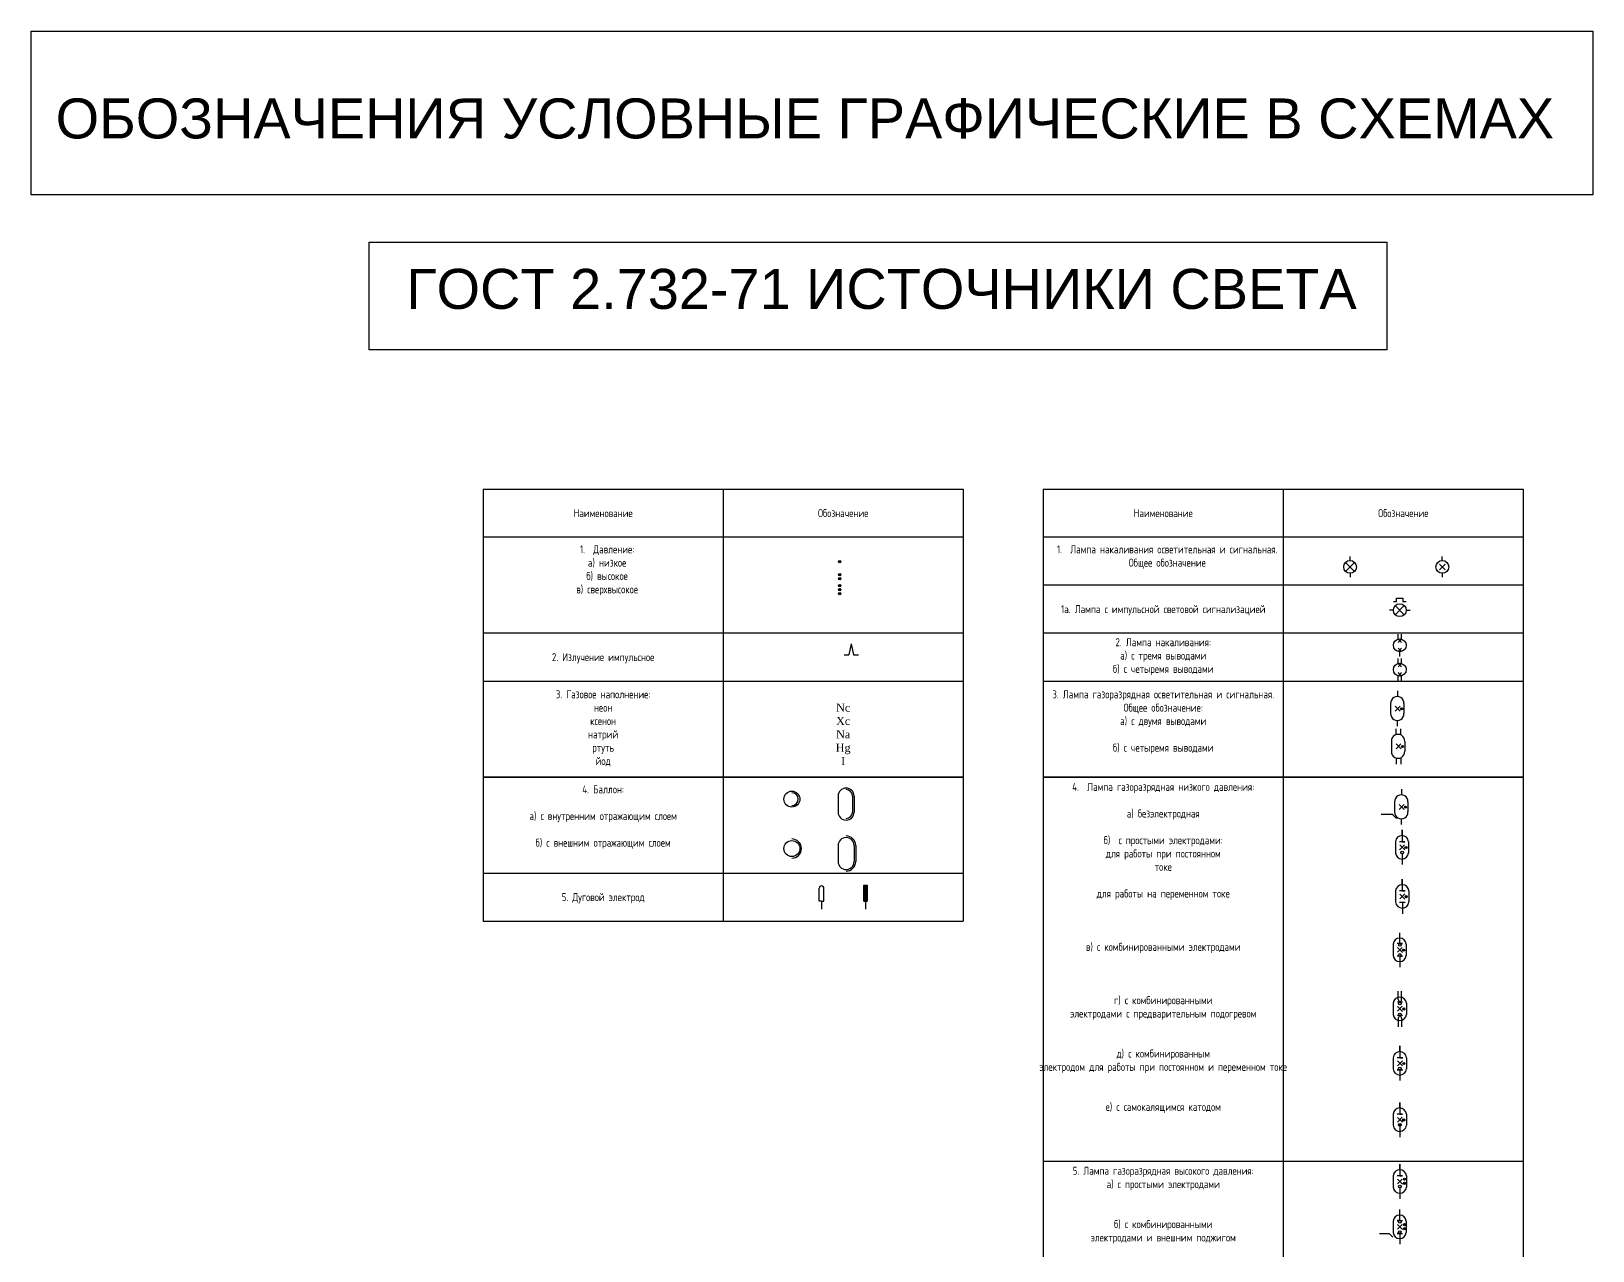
# Model space of a CAD drawing. Header units: millimetres. Extents: x 1912 to 3443, y 11 to 2353.
# Drawn here: x 1912 to 2888, y 1591 to 2353 of the extents above; entities that cross this region are included whole.
import ezdxf

# ---------------------------------------------------------------- set-up
doc = ezdxf.new("R2010")
doc.units = ezdxf.units.MM
doc.styles.get("Standard").update_dxf_attribs({"font": 'arial.ttf'})
pattern_1 = [(0, (0, -18.579), (0, 6.985), [5.08, -1.905]), (90, (0, -18.579), (-6.985, 4e-16), [5.08, -1.905])]

msp = doc.modelspace()

# ---------------------------------------------------------------- hatches: boundary and pattern name
at = {"true_color": 0x000000}
h = msp.add_hatch(color=18, dxfattribs=at)
h.dxf.hatch_style = 1
h.paths.add_polyline_path([(2418.25, 2021.76, 1), (2416.75, 2021.76, 1)])
h = msp.add_hatch()
h.set_pattern_fill('ANGLE', color=256)
h.set_pattern_definition([(0, (-683.602, -0.808), (0, 6.985), [5.08, -1.905]), (90, (-683.602, -0.808), (-6.985, 4e-16), [5.08, -1.905])])
h.paths.add_polyline_path([(2411.65, 2011.74, -0.010761), (2411.78, 2011.51), (2412.04, 2011.51, 0.584546)])
h.paths.add_polyline_path([(2411.78, 2011.51, 0.010761), (2411.65, 2011.74, 0.262191), (2411.52, 2011.51, 0.267949), (2411.65, 2011.29)])
h.paths.add_polyline_path([(2411.78, 2011.51), (2411.65, 2011.29, 0.262191), (2411.91, 2011.29, 0.010761)])
h.paths.add_polyline_path([(2412.04, 2011.51), (2411.78, 2011.51, -0.010761), (2411.91, 2011.29, 0.273724)])
h = msp.add_hatch(color=18, dxfattribs=at)
h.dxf.hatch_style = 1
h.paths.add_polyline_path([(2418.25, 2013.51, 1), (2416.75, 2013.51, 1)])
h = msp.add_hatch(color=18, dxfattribs=at)
h.dxf.hatch_style = 1
h.paths.add_polyline_path([(2418.25, 2011.01, 1), (2416.75, 2011.01, 1)])
h = msp.add_hatch(color=18, dxfattribs=at)
h.dxf.hatch_style = 1
h.paths.add_polyline_path([(2418.25, 2006.76, 1), (2416.75, 2006.76, 1)])
h = msp.add_hatch(color=18, dxfattribs=at)
h.dxf.hatch_style = 1
h.paths.add_polyline_path([(2418.25, 2004.26, 1), (2416.75, 2004.26, 1)])
h = msp.add_hatch(color=18, dxfattribs=at)
h.dxf.hatch_style = 1
h.paths.add_polyline_path([(2418.25, 2001.76, 1), (2416.75, 2001.76, 1)])
h = msp.add_hatch()
h.set_pattern_fill('ANGLE', color=256)
h.set_pattern_definition([(0, (-564.516, 65.4206), (0, 6.985), [5.08, -1.905]), (90, (-564.516, 65.4206), (-6.985, 4e-16), [5.08, -1.905])])
h.paths.add_polyline_path([(2412.64, 1989.21, 1), (2412.12, 1989.21, 1)])
h = msp.add_hatch(color=18, dxfattribs=at)
h.dxf.hatch_style = 1
h.paths.add_polyline_path([(2769.26, 1929.78, 1), (2767.94, 1929.78, 1)])
h = msp.add_hatch(color=18, dxfattribs=at)
h.dxf.hatch_style = 1
h.paths.add_polyline_path([(2769.77, 1906.14, 1), (2768.46, 1906.14, 1)])
h = msp.add_hatch(color=18, dxfattribs=at)
h.dxf.hatch_style = 1
h.paths.add_polyline_path([(2771.72, 1868.29, 1), (2770.4, 1868.29, 1)])
h = msp.add_hatch(color=18, dxfattribs=at)
h.dxf.hatch_style = 1
h.paths.add_polyline_path([(2771.98, 1843.02, 1), (2770.67, 1843.02, 1)])
h = msp.add_hatch(color=18, dxfattribs=at)
h.dxf.hatch_style = 1
h.paths.add_polyline_path([(2434.62, 1819.53), (2432.62, 1819.53), (2432.62, 1809.53), (2434.62, 1809.53)])
h = msp.add_hatch(color=18, dxfattribs=at)
h.dxf.hatch_style = 1
h.paths.add_polyline_path([(2772.14, 1812.32, 1), (2770.82, 1812.32, 1)])
h = msp.add_hatch(color=18, dxfattribs=at)
h.dxf.hatch_style = 1
h.paths.add_polyline_path([(2770.53, 1778.92, 1), (2769.21, 1778.92, 1)])
h = msp.add_hatch(color=18, dxfattribs=at)
h.dxf.hatch_style = 1
h.paths.add_polyline_path([(2770.6, 1742.09, 1), (2769.28, 1742.09, 1)])
h = msp.add_hatch(color=18, dxfattribs=at)
h.dxf.hatch_style = 1
h.paths.add_polyline_path([(2770.62, 1707.99, 1), (2769.3, 1707.99, 1)])
h = msp.add_hatch()
h.set_pattern_fill('ANGLE', color=256)
h.set_pattern_definition(pattern_1)
h.paths.add_polyline_path([(2183.27, 1676.28, -0.010761), (2183.41, 1676.06), (2183.67, 1676.06, 0.584546)])
h.paths.add_polyline_path([(2183.27, 1676.28, 0.262191), (2183.15, 1676.06, 0.267949), (2183.28, 1675.83), (2183.41, 1676.06, 0.010761)])
h.paths.add_polyline_path([(2183.41, 1676.06), (2183.28, 1675.83, 0.262191), (2183.53, 1675.83, 0.010761)])
h.paths.add_polyline_path([(2183.67, 1676.06), (2183.41, 1676.06, -0.010761), (2183.53, 1675.83, 0.273724)])
h.paths.add_polyline_path([(2203.89, 1676.31, 0.13713), (2203.75, 1676.28, -0.010761), (2203.89, 1676.06)])
h.paths.add_polyline_path([(2203.75, 1676.28, 0.262191), (2203.63, 1676.06, 0.267949), (2203.76, 1675.83), (2203.89, 1676.06, 0.010761)])
h.paths.add_polyline_path([(2203.89, 1676.06), (2203.76, 1675.83, 0.262191), (2204.01, 1675.83, 0.010761)])
h.paths.add_polyline_path([(2203.89, 1676.31), (2203.89, 1676.06, -0.010761), (2204.01, 1675.83, 0.273724), (2204.15, 1676.06, 0.414214)])
h = msp.add_hatch(color=18, dxfattribs=at)
h.dxf.hatch_style = 1
h.paths.add_polyline_path([(2766.69, 1669.69), (2768.34, 1669.69, 1)])
h = msp.add_hatch(color=18, dxfattribs=at)
h.dxf.hatch_style = 1
h.paths.add_polyline_path([(2770.55, 1672.75, 1), (2769.23, 1672.75, 1)])
h = msp.add_hatch()
h.set_pattern_fill('ANGLE', color=256)
h.set_pattern_definition(pattern_1)
h.paths.add_polyline_path([(2155.27, 1643.04), (2155.01, 1643.04, -0.010761), (2155, 1642.79, 0.420531)])
h.paths.add_polyline_path([(2155, 1643.3, -0.010761), (2155.01, 1643.04), (2155.27, 1643.04, 0.420531)])
h.paths.add_polyline_path([(2155, 1643.3, 0.407924), (2154.75, 1643.04, 0.407924), (2155, 1642.79, 0.021524)])
h = msp.add_hatch(color=18, dxfattribs=at)
h.dxf.hatch_style = 1
h.paths.add_polyline_path([(2771.08, 1635.71, 1), (2769.77, 1635.71, 1)])
h = msp.add_hatch(color=18, dxfattribs=at)
h.dxf.hatch_style = 1
h.paths.add_polyline_path([(2771.08, 1633.17, 1), (2769.77, 1633.17, 1)])
h = msp.add_hatch(color=18, dxfattribs=at)
h.dxf.hatch_style = 1
h.paths.add_polyline_path([(2771.01, 1607.3, 1), (2769.7, 1607.3, 1)])
h = msp.add_hatch(color=18, dxfattribs=at)
h.dxf.hatch_style = 1
h.paths.add_polyline_path([(2771.01, 1604.76, 1), (2769.7, 1604.76, 1)])

# ---------------------------------------------------------------- linework, layer by layer
for p, q in [((2194.65, 2066.93), (2494.65, 2066.93)), ((2194.65, 2066.93), (2194.65, 1796.93)), ((2344.65, 2066.93), (2344.65, 1796.93)), ((2494.65, 2066.93), (2494.65, 1796.93)), ((2544.65, 2066.93), (2844.65, 2066.93)), ((2544.65, 2066.93), (2544.65, 866.93)), ((2694.65, 2066.93), (2694.65, 866.93)), ((2844.65, 2066.93), (2844.65, 866.93)), ((2494.65, 2036.93), (2194.65, 2036.93)), ((2844.65, 2036.93), (2544.65, 2036.93)), ((2739.23, 2021.28), (2733.57, 2015.62)), ((2739.23, 2015.62), (2733.57, 2021.28)), ((2736.4, 2022.45), (2736.4, 2024.95)), ((2795.79, 2016.68), (2792.26, 2020.22)), ((2792.26, 2016.68), (2795.79, 2020.22)), ((2794.03, 2022.45), (2794.03, 2024.95)), ((2736.4, 2014.45), (2736.4, 2011.95)), ((2794.03, 2014.45), (2794.03, 2011.95)), ((2844.65, 2006.93), (2544.65, 2006.93)), ((2763.46, 1991.39), (2760.96, 1991.39)), ((2763.46, 1996.89), (2765.46, 1996.89)), ((2764.63, 1994.22), (2770.28, 1988.57)), ((2770.28, 1994.22), (2764.63, 1988.57)), ((2765.46, 1996.89), (2765.46, 1998.89)), ((2765.46, 1998.89), (2769.46, 1998.89)), ((2769.46, 1998.89), (2769.46, 1996.89)), ((2769.46, 1996.89), (2771.46, 1996.89)), ((2771.46, 1991.39), (2773.96, 1991.39)), ((2494.65, 1976.93), (2194.65, 1976.93)), ((2844.65, 1976.93), (2544.65, 1976.93)), ((2766.42, 1973.32), (2766.42, 1976.32)), ((2767.46, 1972.28), (2766.42, 1973.32)), ((2767.46, 1972.28), (2766.42, 1971.25)), ((2767.46, 1972.28), (2768.49, 1973.32)), ((2767.46, 1972.28), (2768.49, 1971.25)), ((2768.49, 1973.32), (2768.49, 1976.32)), ((2420.18, 1963.39), (2423.18, 1963.39)), ((2424.68, 1970.39), (2423.18, 1963.39)), ((2424.68, 1970.39), (2426.18, 1963.39)), ((2426.18, 1963.39), (2429.18, 1963.39)), ((2767.46, 1966.63), (2766.42, 1967.66)), ((2767.46, 1966.63), (2766.42, 1965.59)), ((2767.46, 1966.63), (2768.49, 1967.66)), ((2767.46, 1966.63), (2768.49, 1965.59)), ((2767.46, 1962.45), (2767.46, 1965.45)), ((2766.42, 1958.1), (2766.42, 1961.1)), ((2767.46, 1957.07), (2766.42, 1958.1)), ((2767.46, 1957.07), (2766.42, 1956.03)), ((2767.46, 1951.41), (2766.42, 1952.45)), ((2767.46, 1957.07), (2768.49, 1958.1)), ((2767.46, 1957.07), (2768.49, 1956.03)), ((2767.46, 1951.41), (2768.49, 1952.45)), ((2768.49, 1958.1), (2768.49, 1961.1)), ((2194.65, 1946.93), (2494.65, 1946.93)), ((2544.65, 1946.93), (2844.65, 1946.93)), ((2767.46, 1951.41), (2766.42, 1950.38)), ((2766.42, 1947.38), (2766.42, 1950.38)), ((2767.46, 1951.41), (2768.49, 1950.38)), ((2768.49, 1947.38), (2768.49, 1950.38)), ((2761.76, 1933.05), (2761.76, 1926.81)), ((2766.01, 1940.95), (2766.01, 1937.4)), ((2770.07, 1933.05), (2770.07, 1926.81)), ((2764.6, 1928.32), (2767.7, 1931.42)), ((2764.62, 1931.49), (2767.74, 1928.37)), ((2766.01, 1918.91), (2766.01, 1922.46)), ((2765.28, 1913.6), (2765.28, 1917.25)), ((2768.09, 1913.42), (2768.09, 1917.22)), ((2762.28, 1909.41), (2762.28, 1903.17)), ((2765.12, 1904.68), (2768.22, 1907.78)), ((2765.14, 1907.85), (2768.26, 1904.73)), ((2770.58, 1909.41), (2770.58, 1903.17)), ((2765.14, 1899.02), (2765.14, 1895.13)), ((2768.15, 1899.19), (2768.15, 1895.16)), ((2494.65, 1886.93), (2194.65, 1886.93)), ((2194.65, 1886.93), (2494.65, 1886.93)), ((2844.65, 1886.93), (2544.65, 1886.93)), ((2544.65, 1886.93), (2844.65, 1886.93)), ((2416.5, 1875.2), (2416.5, 1865.2)), ((2425.5, 1875.2), (2425.5, 1865.2)), ((2426.5, 1875.2), (2426.5, 1865.2)), ((2768.48, 1879.46), (2768.48, 1875.91)), ((2762.9, 1863.74), (2755.9, 1863.74)), ((2762.9, 1863.74), (2765.38, 1861.26)), ((2764.23, 1871.56), (2764.23, 1865.32)), ((2767.07, 1866.83), (2770.16, 1869.93)), ((2767.09, 1870), (2770.2, 1866.88)), ((2772.53, 1871.56), (2772.53, 1865.32)), ((2768.48, 1857.42), (2768.48, 1860.97)), ((2768.86, 1850.51), (2768.86, 1854.03)), ((2768.86, 1854.03), (2768.86, 1846.69)), ((2416.5, 1844.28), (2416.5, 1834.28)), ((2426.5, 1844.28), (2426.5, 1834.28)), ((2427.5, 1844.28), (2427.5, 1834.28)), ((2764.72, 1846.69), (2764.72, 1839.67)), ((2770.65, 1846.69), (2767.21, 1846.69)), ((2767.39, 1841.67), (2770.43, 1844.7)), ((2767.4, 1844.65), (2770.52, 1841.54)), ((2768.86, 1846.69), (2770.65, 1846.69)), ((2773, 1846.69), (2773, 1839.67)), ((2768.95, 1839.13), (2768.95, 1832.35)), ((2194.65, 1826.93), (2494.65, 1826.93)), ((2404.65, 1809.53), (2404.65, 1817.53)), ((2407.65, 1809.53), (2407.65, 1817.53)), ((2432.62, 1809.53), (2432.62, 1819.53)), ((2432.62, 1819.53), (2434.62, 1819.53)), ((2434.62, 1819.53), (2434.62, 1809.53)), ((2764.87, 1816), (2764.87, 1808.98)), ((2770.8, 1816), (2767.37, 1816)), ((2769.01, 1819.81), (2769.01, 1823.34)), ((2769.01, 1823.34), (2769.01, 1816)), ((2769.01, 1816), (2770.8, 1816)), ((2773.15, 1816), (2773.15, 1808.98)), ((2406.15, 1809.53), (2404.65, 1809.53)), ((2406.15, 1809.53), (2406.15, 1804.53)), ((2406.15, 1809.53), (2407.65, 1809.53)), ((2432.62, 1809.53), (2434.62, 1809.53)), ((2433.62, 1809.53), (2433.62, 1804.53)), ((2767.37, 1808.96), (2770.87, 1808.96)), ((2767.54, 1810.97), (2770.58, 1814.01)), ((2767.56, 1813.96), (2770.67, 1810.85)), ((2769.08, 1808.96), (2769.1, 1801.66)), ((2194.65, 1796.93), (2494.65, 1796.93)), ((2767.49, 1782.96), (2767.49, 1789.75)), ((2763.27, 1782.6), (2763.27, 1775.58)), ((2769.09, 1782.96), (2765.89, 1782.96)), ((2765.94, 1777.57), (2768.98, 1780.61)), ((2765.95, 1780.56), (2769.06, 1777.45)), ((2767.49, 1782.96), (2769.09, 1782.96)), ((2771.55, 1782.6), (2771.55, 1775.58)), ((2769.09, 1775.04), (2765.89, 1775.04)), ((2767.49, 1775.04), (2767.49, 1768.26)), ((2767.49, 1775.04), (2769.09, 1775.04)), ((2766.49, 1748.06), (2766.49, 1753.28)), ((2768.64, 1748.06), (2768.64, 1753.28)), ((2763.33, 1745.77), (2763.33, 1738.75)), ((2769.16, 1746.4), (2765.96, 1746.4)), ((2769.16, 1737.94), (2765.96, 1737.94)), ((2766.01, 1740.74), (2769.04, 1743.78)), ((2766.02, 1743.73), (2769.13, 1740.62)), ((2771.62, 1745.77), (2771.62, 1738.75)), ((2766.49, 1736.29), (2766.49, 1731.06)), ((2768.64, 1736.29), (2768.64, 1731.06)), ((2767.49, 1715.48), (2767.49, 1719)), ((2767.49, 1719), (2767.49, 1711.67)), ((2763.35, 1711.67), (2763.35, 1704.65)), ((2769.28, 1711.67), (2765.85, 1711.67)), ((2766.03, 1706.64), (2769.06, 1709.67)), ((2766.04, 1709.62), (2769.15, 1706.51)), ((2767.49, 1711.67), (2769.28, 1711.67)), ((2771.64, 1711.67), (2771.64, 1704.65)), ((2767.58, 1704.11), (2765.78, 1704.11)), ((2765.78, 1704.11), (2769.38, 1704.11)), ((2767.58, 1704.11), (2767.58, 1697.32)), ((2767.43, 1680.24), (2767.43, 1683.76)), ((2767.43, 1683.76), (2767.43, 1676.42)), ((2763.28, 1676.42), (2763.28, 1669.4)), ((2769.21, 1676.42), (2765.78, 1676.42)), ((2765.96, 1671.4), (2768.99, 1674.43)), ((2765.97, 1674.38), (2769.08, 1671.27)), ((2766.69, 1669.69), (2768.34, 1669.69)), ((2767.43, 1676.42), (2769.21, 1676.42)), ((2767.51, 1668.86), (2767.51, 1662.08)), ((2771.57, 1676.42), (2771.57, 1669.4)), ((2544.65, 1646.93), (2844.65, 1646.93)), ((2767.48, 1641.65), (2767.48, 1645.17)), ((2767.48, 1645.17), (2767.48, 1637.83)), ((2763.33, 1637.83), (2763.33, 1630.82)), ((2769.26, 1637.83), (2765.83, 1637.83)), ((2766.01, 1632.81), (2769.04, 1635.84)), ((2766.02, 1635.79), (2769.13, 1632.68)), ((2767.48, 1637.83), (2769.26, 1637.83)), ((2767.56, 1630.28), (2767.56, 1623.49)), ((2771.62, 1637.83), (2771.62, 1630.82)), ((2767.41, 1613.24), (2767.41, 1616.76)), ((2767.49, 1609.93), (2767.49, 1616.71)), ((2754.71, 1601.68), (2760.93, 1601.68)), ((2760.93, 1601.68), (2763.09, 1599.52)), ((2763.27, 1609.43), (2763.27, 1602.41)), ((2767.49, 1609.93), (2765.89, 1609.93)), ((2765.89, 1609.93), (2769.09, 1609.93)), ((2767.49, 1601.87), (2765.89, 1601.87)), ((2765.89, 1601.87), (2769.09, 1601.87)), ((2765.94, 1604.4), (2768.98, 1607.44)), ((2765.95, 1607.38), (2769.06, 1604.27)), ((2767.49, 1601.87), (2767.49, 1595.08)), ((2771.55, 1609.43), (2771.55, 1602.41)), ((2767.41, 1598.56), (2767.41, 1595.03))]:
    msp.add_line(p, q)
for points in [[(1912.28, 2353.27), (2888.06, 2353.27), (2888.06, 2250.97), (1912.28, 2250.97)], [(2123.43, 2221.46), (2759.31, 2221.46), (2759.31, 2154.2), (2123.43, 2154.2)]]:
    msp.add_lwpolyline(points, close=True)
for centre, radius in [((2417.5, 2021.76), 0.75), ((2736.4, 2018.45), 4), ((2794.03, 2018.45), 4), ((2417.5, 2013.51), 0.75), ((2417.5, 2011.01), 0.75), ((2417.5, 2006.76), 0.75), ((2417.5, 2004.26), 0.75), ((2417.5, 2001.76), 0.75), ((2767.46, 1991.39), 4), ((2767.46, 1969.45), 4), ((2767.46, 1954.24), 4), ((2768.6, 1929.78), 0.658), ((2769.12, 1906.14), 0.658), ((2769.12, 1906.14), 0.658), ((2387.57, 1873.29), 5), ((2771.06, 1868.29), 0.658), ((2771.06, 1868.29), 0.658), ((2387.57, 1842.38), 5), ((2768.95, 1839.96), 0.828), ((2771.32, 1843.02), 0.658), ((2771.32, 1843.02), 0.623), ((2771.48, 1812.32), 0.658), ((2771.48, 1812.32), 0.623), ((2767.49, 1782.14), 0.828), ((2767.49, 1775.87), 0.828), ((2769.87, 1778.92), 0.658), ((2769.87, 1778.92), 0.623), ((2767.56, 1745.58), 0.828), ((2767.56, 1738.77), 0.828), ((2769.94, 1742.09), 0.658), ((2769.94, 1742.09), 0.623), ((2769.96, 1707.99), 0.658), ((2769.96, 1707.99), 0.623), ((2767.58, 1704.93), 0.828), ((2767.51, 1669.69), 0.828), ((2769.89, 1672.75), 0.658), ((2769.89, 1672.75), 0.623), ((2767.56, 1631.1), 0.828), ((2770.43, 1635.71), 0.658), ((2770.43, 1633.17), 0.658), ((2770.43, 1635.71), 0.623), ((2770.43, 1633.17), 0.623), ((2767.49, 1609.1), 0.828), ((2767.49, 1602.69), 0.828), ((2770.36, 1607.3), 0.658), ((2770.36, 1604.76), 0.658), ((2770.36, 1607.3), 0.623), ((2770.36, 1604.76), 0.623)]:
    msp.add_circle(centre, radius)
for centre, radius, start, end in [((2765.91, 1933.25), 4.16, 357.26693, 182.73307), ((2765.91, 1926.61), 4.16, 177.26693, 2.73307), ((2766.43, 1909.6), 4.16, 357.26693, 182.73307), ((2766.43, 1902.97), 4.16, 177.26693, 2.73307), ((2387.57, 1873.29), 4, 270, 90), ((2421.5, 1875.2), 5, 0, 180), ((2421.5, 1875.2), 4, 0, 90), ((2768.38, 1871.76), 4.16, 357.26693, 182.73307), ((2421.5, 1865.2), 5, 180, 0), ((2421.5, 1865.2), 4, 270, 0), ((2768.38, 1865.12), 4.16, 177.26693, 2.73307), ((2387.57, 1842.38), 6, 270, 90), ((2421.5, 1844.28), 5, 0, 180), ((2421.5, 1844.28), 6, 0, 90), ((2768.86, 1846.35), 4.16, 4.73469, 175.26531), ((2768.86, 1840.02), 4.16, 184.73469, 355.26531), ((2421.5, 1834.28), 5, 180, 0), ((2421.5, 1834.28), 6, 270, 0), ((2406.15, 1817.53), 1.5, 0, 180), ((2769.01, 1815.66), 4.16, 4.73469, 175.26531), ((2769.01, 1809.33), 4.16, 184.73469, 355.26531), ((2767.41, 1782.26), 4.16, 4.73469, 175.26531), ((2767.41, 1775.92), 4.16, 184.73469, 355.26531), ((2767.48, 1745.43), 4.16, 4.73469, 175.26531), ((2768.36, 1748.1), 1.87, 181.31008, 244.7376), ((2766.76, 1748.1), 1.87, 295.2624, 358.68992), ((2767.48, 1739.09), 4.16, 184.73469, 355.26531), ((2768.36, 1736.24), 1.87, 115.2624, 178.68992), ((2766.76, 1736.24), 1.87, 1.31008, 64.7376), ((2767.49, 1711.32), 4.16, 4.73469, 175.26531), ((2767.49, 1704.99), 4.16, 184.73469, 355.26531), ((2767.43, 1676.08), 4.16, 4.73469, 175.26531), ((2767.43, 1669.75), 4.16, 184.73469, 355.26531), ((2767.48, 1637.49), 4.16, 4.73469, 175.26531), ((2767.48, 1631.16), 4.16, 184.73469, 355.26531), ((2767.41, 1609.08), 4.16, 4.73469, 175.26531), ((2767.41, 1602.75), 4.16, 184.73469, 355.26531)]:
    msp.add_arc(centre, radius, start, end)

# ---------------------------------------------------------------- texts
at = {"char_height": 25, "attachment_point": 1}
for s, width, heights, insert in [('ОБОЗНАЧЕНИЯ УСЛОВНЫЕ ГРАФИЧЕСКИЕ В СХЕМАХ', 1137.9666, [-25.87], (1927.55, 2311.25)), ('ГОСТ 2.732-71 ИСТОЧНИКИ СВЕТА', 6862.284, [-25.89], (2146.66, 2204.72))]:
    msp.add_mtext_dynamic_manual_height_columns(s, width=width, gutter_width=125, heights=heights, dxfattribs=dict(at, insert=insert))
at = {"color": 242, "true_color": 0xcd2027, "char_height": 5, "attachment_point": 2}
for s, heights, insert in [('\\pxqc;{\\fGOST type A|b0|i0|c204|p34;Наименование}', [17.61], (2269.65, 2054.54)), ('\\pxqc;{\\fGOST type A|b0|i0|c204|p34;Обозначение}', [17.61], (2419.65, 2054.54)), ('\\pxqc;{\\fGOST type A|b0|i0|c204|p34;Наименование}', [17.61], (2619.65, 2054.54)), ('\\pxqc;{\\fGOST type A|b0|i0|c204|p34;Обозначение}', [17.61], (2769.65, 2054.54)), ('\\pxi-3,l4,qc,t4;{\\fGOST type A|b0|i0|c204|p34;1.  Давление\\fGOST type A|b0|i0|c0|p34;:\\P\\fGOST type A|b0|i0|c204|p34;а) низкое\\Pб) высокое\\Pв) сверхвысокое}', [37.47], (2269.65, 2031.93)), ('\\pxi-3,l4,qc,t4;{\\fGOST type A|b0|i0|c204|p34;1.  Лампа накаливания осветительная и сигнальная. \\PОбщее обозначение}', [37.47], (2619.65, 2031.93)), ('\\pxqc;{\\fGOST type A|b0|i0|c204|p34;1а\\fGOST type A|b0|i0|c0|p34;. \\fGOST type A|b0|i0|c204|p34;Лампа с импульсной световой сигнализацией}', [17.61], (2619.65, 1994.54)), ('\\pxqc;{\\fGOST type A|b0|i0|c0|p34;2. \\fGOST type A|b0|i0|c204|p34;Лампа накаливания:\\Pа) с тремя выводами\\Pб) с четыремя выводами}', [26.05], (2619.65, 1973.86)), ('\\pxqc;{\\fGOST type A|b0|i0|c0|p34;2. \\fGOST type A|b0|i0|c204|p34;Излучение импульсное}', [17.61], (2269.65, 1964.54)), ('{\\fGOST type A|b0|i0|c0|p34;3. \\fGOST type A|b0|i0|c204|p34;Газовое наполнение:\\Pнеон\\Pксенон\\Pнатрий\\Pртуть\\Pйод}', [54.37], (2269.65, 1941.3)), ('{\\fGOST type A|b0|i0|c0|p34;\\P\\fTimes New Roman|b0|i0|c204|p18;\\C256;Nc\\PXc\\PNa\\PHg\\PI}', [54.37], (2419.65, 1941.3)), ('{\\fGOST type A|b0|i0|c0|p34;3. \\fGOST type A|b0|i0|c204|p34;Лампа газоразрядная осветительная и сигнальная.\\PОбщее обозначение:\\Pа) с двумя выводами\\P\\Pб) с четыремя выводами}', [54.37], (2619.65, 1941.3)), ('{\\fGOST type A|b0|i0|c0|p34;4. \\fGOST type A|b0|i0|c204|p34; Лампа газоразрядная низкого давления:\\fGOST type A|b0|i0|c0|p34;\\P\\fGOST type A|b0|i0|c204|p34;\\Pа) безэлектродная\\fGOST type A|b0|i0|c0|p34;\\P\\fGOST type A|b0|i0|c204|p34;\\Pб)  с простыми электродами:\\Pдля работы при постоянном\\Pтоке\\P\\Pдля работы на переменном токе\\P\\P\\P\\Pв) с комбинированными электродами\\P\\P\\P\\Pг) с комбинированными\\Pэлектродами с предварительным подогревом\\P\\P\\Pд) с комбинированным\\Pэлектродом для работы при постоянном и переменном токе\\P\\P\\Pе) с самокалящимся катодом}', [347.9], (2619.65, 1883.46)), ('{\\fGOST type A|b0|i0|c0|p34;4. \\fGOST type A|b0|i0|c204|p34;Баллон:\\fGOST type A|b0|i0|c0|p34;\\P\\fGOST type A|b0|i0|c204|p34;\\Pа) с внутренним отражающим слоем\\fGOST type A|b0|i0|c0|p34;\\P\\fGOST type A|b0|i0|c204|p34;\\Pб) с внешним отражающим слоем}', [45.5], (2269.65, 1881.91)), ('{\\fGOST type A|b0|i0|c0|p34;5\\fGOST type A|b0|i0|c204|p34;. Дуговой электрод}', [17.61], (2269.65, 1814.54)), ('{\\fGOST type A|b0|i0|c204|p34;5. Лампа газоразрядная высокого давления:\\Pа) с простыми электродами\\P\\P\\Pб) с комбинированными\\Pэлектродами и внешним поджигом}', [56.53], (2619.65, 1643.46))]:
    msp.add_mtext_dynamic_manual_height_columns(s, width=150, gutter_width=12.5, heights=heights, dxfattribs=dict(at, insert=insert))

doc.saveas('drawing.dxf')
